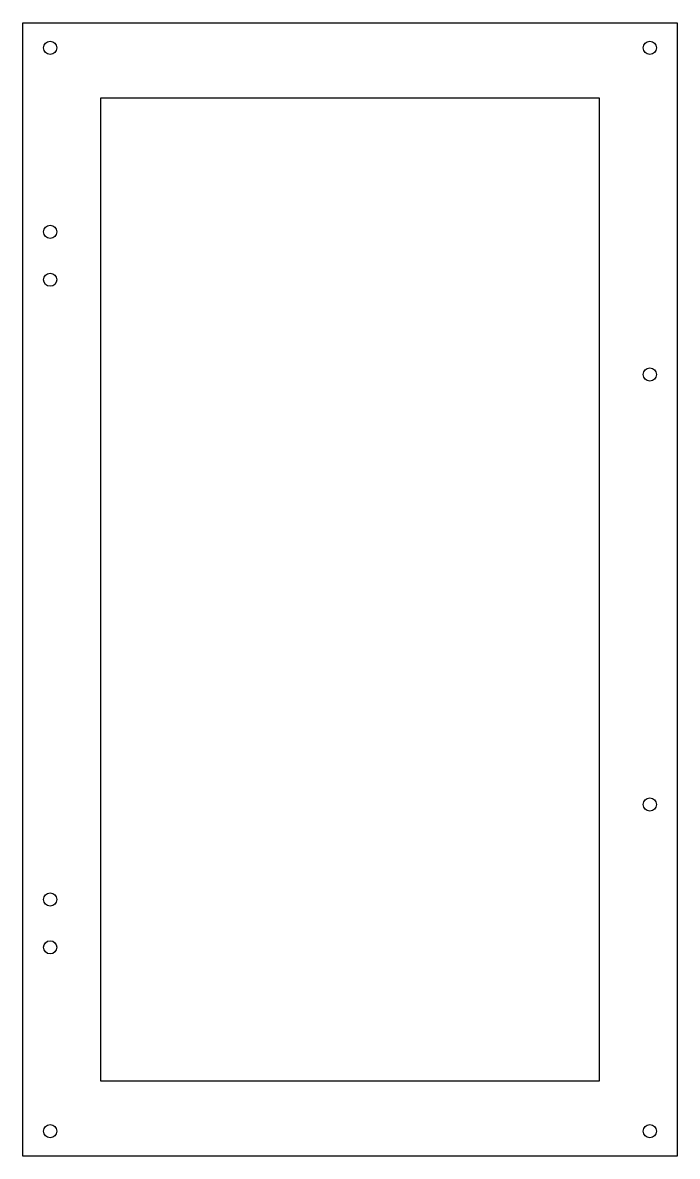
# Model space of a CAD drawing. Header units: millimetres. Extents: x 1666 to 1925, y -58 to 392.
import ezdxf

# ---------------------------------------------------------------- set-up
doc = ezdxf.new("R2010")
doc.units = ezdxf.units.MM
doc.layers.get('0').update_dxf_attribs({"linetype": 'CONTINUOUS'})

msp = doc.modelspace()

# ---------------------------------------------------------------- linework, layer by layer
for points in [[(1665.54, 391.5), (1925.34, 391.5), (1925.34, -58.5), (1665.54, -58.5)], [(1696.44, -28.5), (1894.44, -28.5), (1894.44, 361.5), (1696.44, 361.5)]]:
    msp.add_lwpolyline(points, close=True)
for centre in [(1676.44, 381.5), (1914.44, 381.5), (1676.45, 308.46), (1676.45, 289.46), (1914.44, 251.86), (1914.44, 81.14), (1676.45, 43.46), (1676.45, 24.46), (1676.44, -48.5), (1914.44, -48.5)]:
    msp.add_circle(centre, 2.6)

doc.saveas('drawing.dxf')
